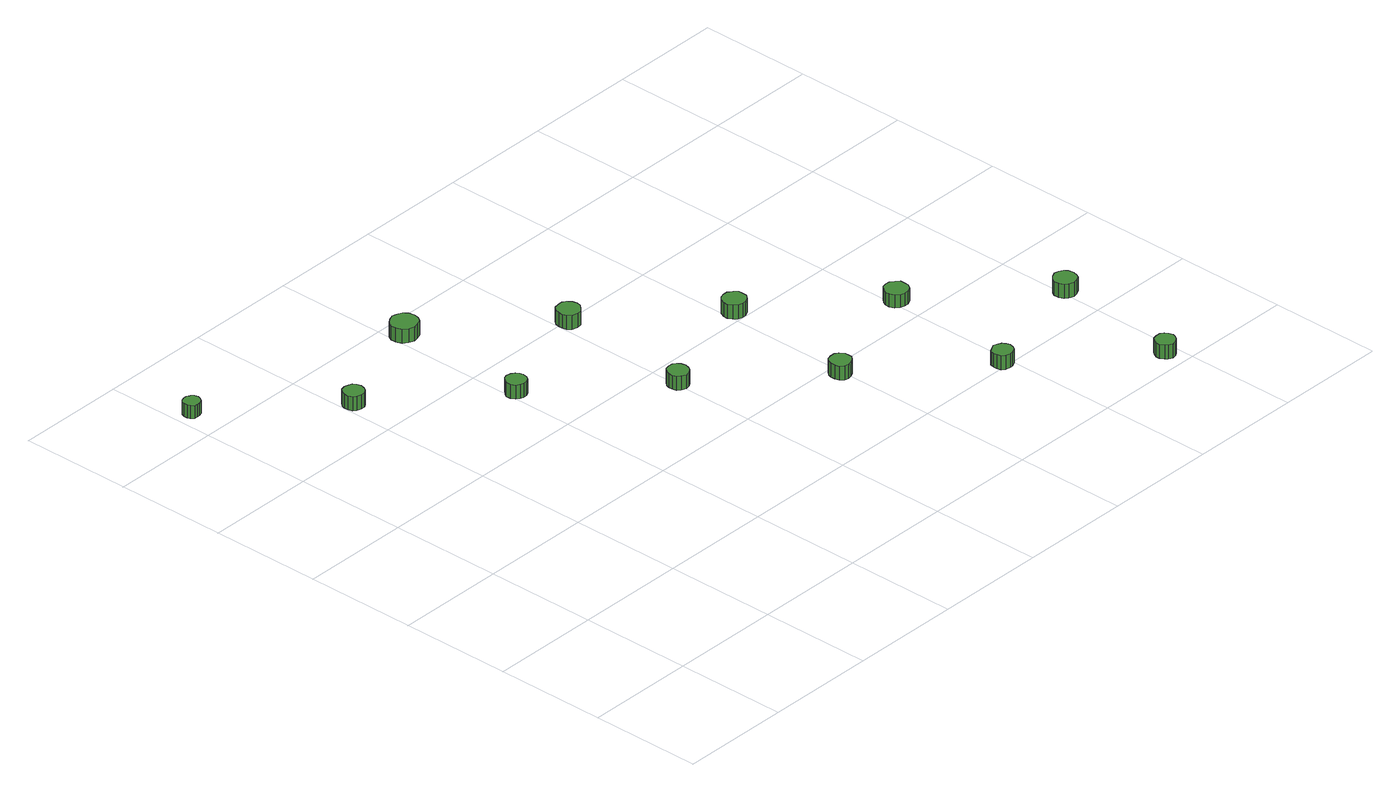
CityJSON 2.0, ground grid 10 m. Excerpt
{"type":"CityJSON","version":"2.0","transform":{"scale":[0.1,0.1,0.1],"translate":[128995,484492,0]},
"CityObjects":{
"tree1":{"type":"SolitaryVegetationObject","attributes":{"function":"something"},"geometry":[{"type":"MultiSurface","lod":"1","boundaries":[[[0,1,2,3,4,5,6,7,8,9,10,11,12,13,14]],[[15,16,17,18,19,20,21,22,23,24,25,26,27,28,29]],[[0,29,28,1]],[[1,28,27,2]],[[2,27,26,3]],[[3,26,25,4]],[[4,25,24,5]],[[5,24,23,6]],[[6,23,22,7]],[[7,22,21,8]],[[8,21,20,9]],[[9,20,19,10]],[[10,19,18,11]],[[11,18,17,12]],[[12,17,16,13]],[[13,16,15,14]],[[14,15,29,0]]]}]},
"tree2":{"type":"SolitaryVegetationObject","attributes":{"function":"something"},"geometry":[{"type":"MultiSurface","lod":"1","boundaries":[[[30,31,32,33,34,35,36,37,38,39,40,41,42,43,44]],[[45,46,47,48,49,50,51,52,53,54,55,56,57,58,59]],[[30,59,58,31]],[[31,58,57,32]],[[32,57,56,33]],[[33,56,55,34]],[[34,55,54,35]],[[35,54,53,36]],[[36,53,52,37]],[[37,52,51,38]],[[38,51,50,39]],[[39,50,49,40]],[[40,49,48,41]],[[41,48,47,42]],[[42,47,46,43]],[[43,46,45,44]],[[44,45,59,30]]]}]},
"tree3":{"type":"SolitaryVegetationObject","attributes":{"function":"something"},"geometry":[{"type":"MultiSurface","lod":"1","boundaries":[[[60,61,62,63,64,65,66,67,68,69,70,71,72,73,74]],[[75,76,77,78,79,80,81,82,83,84,85,86,87,88,89]],[[60,89,88,61]],[[61,88,87,62]],[[62,87,86,63]],[[63,86,85,64]],[[64,85,84,65]],[[65,84,83,66]],[[66,83,82,67]],[[67,82,81,68]],[[68,81,80,69]],[[69,80,79,70]],[[70,79,78,71]],[[71,78,77,72]],[[72,77,76,73]],[[73,76,75,74]],[[74,75,89,60]]]}]},
"tree4":{"type":"SolitaryVegetationObject","attributes":{"function":"something"},"geometry":[{"type":"MultiSurface","lod":"1","boundaries":[[[90,91,92,93,94,95,96,97,98,99,100,101,102,103,104]],[[105,106,107,108,109,110,111,112,113,114,115,116,117,118,119]],[[90,119,118,91]],[[91,118,117,92]],[[92,117,116,93]],[[93,116,115,94]],[[94,115,114,95]],[[95,114,113,96]],[[96,113,112,97]],[[97,112,111,98]],[[98,111,110,99]],[[99,110,109,100]],[[100,109,108,101]],[[101,108,107,102]],[[102,107,106,103]],[[103,106,105,104]],[[104,105,119,90]]]}]},
"tree5":{"type":"SolitaryVegetationObject","attributes":{"function":"something"},"geometry":[{"type":"MultiSurface","lod":"1","boundaries":[[[120,121,122,123,124,125,126,127,128,129,130,131,132,133,134]],[[135,136,137,138,139,140,141,142,143,144,145,146,147,148,149]],[[120,149,148,121]],[[121,148,147,122]],[[122,147,146,123]],[[123,146,145,124]],[[124,145,144,125]],[[125,144,143,126]],[[126,143,142,127]],[[127,142,141,128]],[[128,141,140,129]],[[129,140,139,130]],[[130,139,138,131]],[[131,138,137,132]],[[132,137,136,133]],[[133,136,135,134]],[[134,135,149,120]]]}]},
"tree6":{"type":"SolitaryVegetationObject","attributes":{"function":"something"},"geometry":[{"type":"MultiSurface","lod":"1","boundaries":[[[150,151,152,153,154,155,156,157,158,159,160,161,162,163,164]],[[165,166,167,168,169,170,171,172,173,174,175,176,177,178,179]],[[150,179,178,151]],[[151,178,177,152]],[[152,177,176,153]],[[153,176,175,154]],[[154,175,174,155]],[[155,174,173,156]],[[156,173,172,157]],[[157,172,171,158]],[[158,171,170,159]],[[159,170,169,160]],[[160,169,168,161]],[[161,168,167,162]],[[162,167,166,163]],[[163,166,165,164]],[[164,165,179,150]]]}]},
"tree7":{"type":"SolitaryVegetationObject","attributes":{"function":"something"},"geometry":[{"type":"MultiSurface","lod":"1","boundaries":[[[180,181,182,183,184,185,186,187,188,189,190,191,192,193,194]],[[195,196,197,198,199,200,201,202,203,204,205,206,207,208,209]],[[180,209,208,181]],[[181,208,207,182]],[[182,207,206,183]],[[183,206,205,184]],[[184,205,204,185]],[[185,204,203,186]],[[186,203,202,187]],[[187,202,201,188]],[[188,201,200,189]],[[189,200,199,190]],[[190,199,198,191]],[[191,198,197,192]],[[192,197,196,193]],[[193,196,195,194]],[[194,195,209,180]]]}]},
"tree8":{"type":"SolitaryVegetationObject","attributes":{"function":"something"},"geometry":[{"type":"MultiSurface","lod":"1","boundaries":[[[210,211,212,213,214,215,216,217,218,219,220,221,222,223,224]],[[225,226,227,228,229,230,231,232,233,234,235,236,237,238,239]],[[210,239,238,211]],[[211,238,237,212]],[[212,237,236,213]],[[213,236,235,214]],[[214,235,234,215]],[[215,234,233,216]],[[216,233,232,217]],[[217,232,231,218]],[[218,231,230,219]],[[219,230,229,220]],[[220,229,228,221]],[[221,228,227,222]],[[222,227,226,223]],[[223,226,225,224]],[[224,225,239,210]]]}]},
"tree9":{"type":"SolitaryVegetationObject","attributes":{"function":"something"},"geometry":[{"type":"MultiSurface","lod":"1","boundaries":[[[240,241,242,243,244,245,246,247,248,249,250,251,252,253,254]],[[255,256,257,258,259,260,261,262,263,264,265,266,267,268,269]],[[240,269,268,241]],[[241,268,267,242]],[[242,267,266,243]],[[243,266,265,244]],[[244,265,264,245]],[[245,264,263,246]],[[246,263,262,247]],[[247,262,261,248]],[[248,261,260,249]],[[249,260,259,250]],[[250,259,258,251]],[[251,258,257,252]],[[252,257,256,253]],[[253,256,255,254]],[[254,255,269,240]]]}]},
"tree10":{"type":"SolitaryVegetationObject","attributes":{"function":"something"},"geometry":[{"type":"MultiSurface","lod":"1","boundaries":[[[270,271,272,273,274,275,276,277,278,279,280,281,282,283,284]],[[285,286,287,288,289,290,291,292,293,294,295,296,297,298,299]],[[270,299,298,271]],[[271,298,297,272]],[[272,297,296,273]],[[273,296,295,274]],[[274,295,294,275]],[[275,294,293,276]],[[276,293,292,277]],[[277,292,291,278]],[[278,291,290,279]],[[279,290,289,280]],[[280,289,288,281]],[[281,288,287,282]],[[282,287,286,283]],[[283,286,285,284]],[[284,285,299,270]]]}]},
"tree11":{"type":"SolitaryVegetationObject","attributes":{"function":"something"},"geometry":[{"type":"MultiSurface","lod":"1","boundaries":[[[300,301,302,303,304,305,306,307,308,309,310,311,312,313,314]],[[315,316,317,318,319,320,321,322,323,324,325,326,327,328,329]],[[300,329,328,301]],[[301,328,327,302]],[[302,327,326,303]],[[303,326,325,304]],[[304,325,324,305]],[[305,324,323,306]],[[306,323,322,307]],[[307,322,321,308]],[[308,321,320,309]],[[309,320,319,310]],[[310,319,318,311]],[[311,318,317,312]],[[312,317,316,313]],[[313,316,315,314]],[[314,315,329,300]]]}]},
"tree12":{"type":"SolitaryVegetationObject","attributes":{"function":"something"},"geometry":[{"type":"MultiSurface","lod":"1","boundaries":[[[330,331,332,333,334,335,336,337,338,339,340,341,342,343,344]],[[345,346,347,348,349,350,351,352,353,354,355,356,357,358,359]],[[330,359,358,331]],[[331,358,357,332]],[[332,357,356,333]],[[333,356,355,334]],[[334,355,354,335]],[[335,354,353,336]],[[336,353,352,337]],[[337,352,351,338]],[[338,351,350,339]],[[339,350,349,340]],[[340,349,348,341]],[[341,348,347,342]],[[342,347,346,343]],[[343,346,345,344]],[[344,345,359,330]]]}]}
},
"vertices":[
[21,529,18],[20,532,18],[18,534,18],[15,536,18],[12,536,18],[9,535,18],[7,533,18],[6,530,18],[6,527,18],[7,525,18],[9,522,18],[12,522,18],[15,522,18],[18,523,18],[20,526,18],[20,526,6],[18,523,6],[15,522,6],[12,522,6],[9,522,6],[7,525,6],[6,527,6],[6,530,6],[7,533,6],[9,535,6],[12,536,6],[15,536,6],[18,534,6],[20,532,6],[21,529,6],
[118,444,18],[117,448,18],[115,451,18],[112,452,18],[108,453,18],[104,452,18],[101,449,18],[100,446,18],[100,442,18],[101,438,18],[104,436,18],[108,435,18],[112,435,18],[115,437,18],[117,440,18],[117,440,5],[115,437,5],[112,435,5],[108,435,5],[104,436,5],[101,438,5],[100,442,5],[100,446,5],[101,449,5],[104,452,5],[108,453,5],[112,452,5],[115,451,5],[117,448,5],[118,444,5],
[214,359,19],[213,362,19],[211,365,19],[208,367,19],[204,368,19],[201,367,19],[198,364,19],[196,361,19],[196,357,19],[198,353,19],[201,351,19],[204,350,19],[208,350,19],[211,352,19],[213,355,19],[213,355,6],[211,352,6],[208,350,6],[204,350,6],[201,351,6],[198,353,6],[196,357,6],[196,361,6],[198,364,6],[201,367,6],[204,368,6],[208,367,6],[211,365,6],[213,362,6],[214,359,6],
[222,481,18],[221,486,18],[218,490,18],[213,492,18],[209,493,18],[204,491,18],[200,488,18],[198,484,18],[198,479,18],[200,474,18],[204,471,18],[209,469,18],[213,470,18],[218,472,18],[221,476,18],[221,476,5],[218,472,5],[213,470,5],[209,469,5],[204,471,5],[200,474,5],[198,479,5],[198,484,5],[200,488,5],[204,491,5],[209,493,5],[213,492,5],[218,490,5],[221,486,5],[222,481,5],
[310,274,18],[309,278,18],[307,281,18],[304,283,18],[300,283,18],[296,282,18],[293,279,18],[292,276,18],[292,272,18],[293,268,18],[296,266,18],[300,264,18],[304,265,18],[307,267,18],[309,270,18],[309,270,5],[307,267,5],[304,265,5],[300,264,5],[296,266,5],[293,268,5],[292,272,5],[292,276,5],[293,279,5],[296,282,5],[300,283,5],[304,283,5],[307,281,5],[309,278,5],[310,274,5],
[320,397,18],[319,401,18],[316,405,18],[313,407,18],[309,407,18],[304,406,18],[301,403,18],[300,399,18],[300,395,18],[301,391,18],[304,388,18],[309,387,18],[313,387,18],[316,390,18],[319,393,18],[319,393,5],[316,390,5],[313,387,5],[309,387,5],[304,388,5],[301,391,5],[300,395,5],[300,399,5],[301,403,5],[304,406,5],[309,407,5],[313,407,5],[316,405,5],[319,401,5],[320,397,5],
[406,189,18],[406,192,18],[403,196,18],[400,198,18],[396,198,18],[392,197,18],[389,194,18],[388,191,18],[388,187,18],[389,183,18],[392,180,18],[396,179,18],[400,180,18],[403,182,18],[406,185,18],[406,185,5],[403,182,5],[400,180,5],[396,179,5],[392,180,5],[389,183,5],[388,187,5],[388,191,5],[389,194,5],[392,197,5],[396,198,5],[400,198,5],[403,196,5],[406,192,5],[406,189,5],
[417,310,18],[417,314,18],[414,317,18],[410,320,18],[406,320,18],[402,319,18],[399,316,18],[397,312,18],[397,308,18],[399,304,18],[402,301,18],[406,300,18],[410,300,18],[414,302,18],[417,306,18],[417,306,5],[414,302,5],[410,300,5],[406,300,5],[402,301,5],[399,304,5],[397,308,5],[397,312,5],[399,316,5],[402,319,5],[406,320,5],[410,320,5],[414,317,5],[417,314,5],[417,310,5],
[502,104,18],[501,107,18],[499,110,18],[495,112,18],[492,113,18],[488,111,18],[485,109,18],[484,105,18],[484,102,18],[485,98,18],[488,96,18],[492,95,18],[495,95,18],[499,97,18],[501,100,18],[501,100,5],[499,97,5],[495,95,5],[492,95,5],[488,96,5],[485,98,5],[484,102,5],[484,105,5],[485,109,5],[488,111,5],[492,113,5],[495,112,5],[499,110,5],[501,107,5],[502,104,5],
[514,226,17],[514,230,17],[511,233,17],[507,236,17],[503,236,17],[499,235,17],[496,232,17],[494,228,17],[494,224,17],[496,220,17],[499,217,17],[503,216,17],[507,216,17],[511,218,17],[514,222,17],[514,222,5],[511,218,5],[507,216,5],[503,216,5],[499,217,5],[496,220,5],[494,224,5],[494,228,5],[496,232,5],[499,235,5],[503,236,5],[507,236,5],[511,233,5],[514,230,5],[514,226,5],
[598,18,18],[597,22,18],[595,25,18],[592,27,18],[588,27,18],[584,26,18],[582,24,18],[580,20,18],[580,17,18],[582,13,18],[584,11,18],[588,9,18],[592,10,18],[595,12,18],[597,15,18],[597,15,5],[595,12,5],[592,10,5],[588,9,5],[584,11,5],[582,13,5],[580,17,5],[580,20,5],[582,24,5],[584,26,5],[588,27,5],[592,27,5],[595,25,5],[597,22,5],[598,18,5],
[614,137,17],[613,142,17],[611,145,17],[607,147,17],[603,148,17],[599,146,17],[596,143,17],[594,140,17],[594,135,17],[596,131,17],[599,129,17],[603,127,17],[607,128,17],[611,130,17],[613,133,17],[613,133,4],[611,130,4],[607,128,4],[603,127,4],[599,129,4],[596,131,4],[594,135,4],[594,140,4],[596,143,4],[599,146,4],[603,148,4],[607,147,4],[611,145,4],[613,142,4],[614,137,4]
]}
